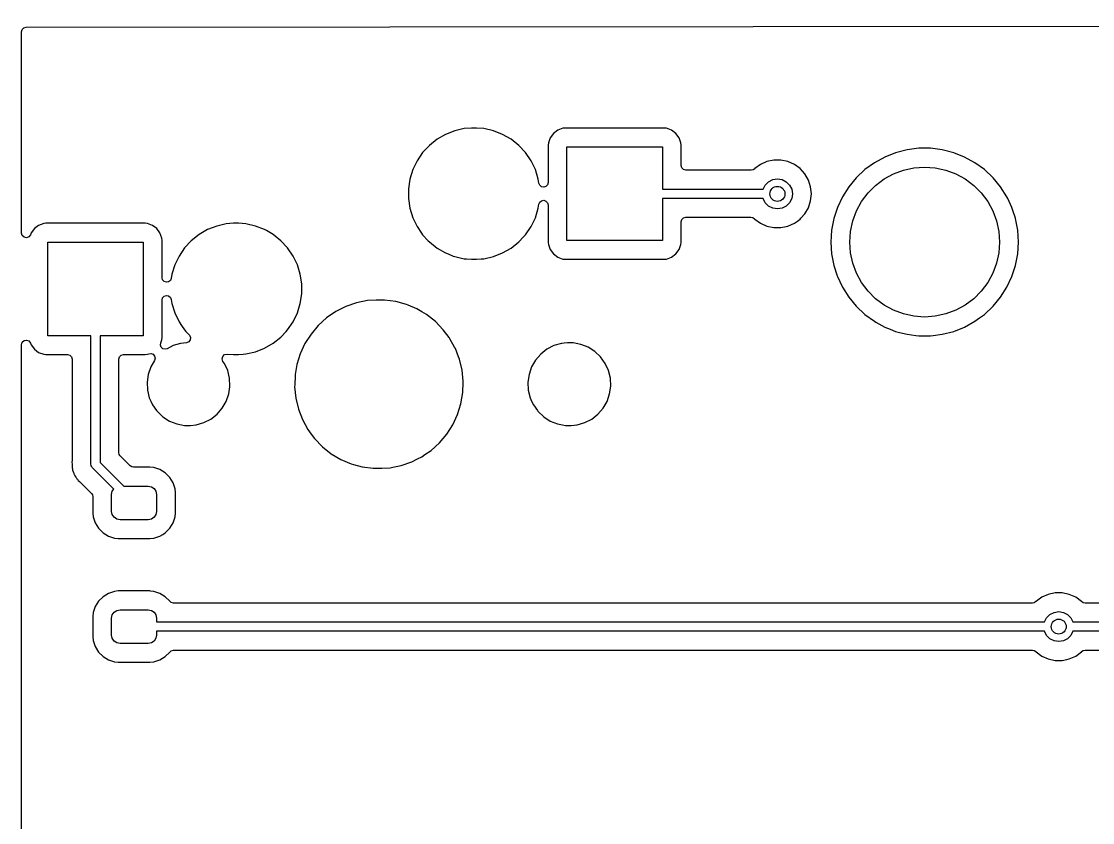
# Model space of a CAD drawing. Extents: x 30 to 259, y -142 to -25.
# Drawn here: x 29.75 to 58.33, y -46.22 to -24.85 of the extents above; entities that cross this region are included whole.
import ezdxf

# ---------------------------------------------------------------- set-up
doc = ezdxf.new("R2010")
doc.units = 0
doc.layers.add('BLACK', color=7, linetype='CONTINUOUS')

msp = doc.modelspace()

# ---------------------------------------------------------------- linework, layer by layer
at = {"layer": 'BLACK', "linetype": 'CONTINUOUS'}
for p, q in [((29.8744, -25.0004), (191.7, -24.8505)), ((29.7505, -25.1244), (29.7671, -25.0624)), ((29.7505, -29.5762), (29.7505, -25.1244)), ((29.7671, -25.0624), (29.8124, -25.017)), ((29.8124, -25.017), (29.8744, -25.0004)), ((41.5659, -27.7092), (41.3101, -27.7676)), ((41.762, -27.6945), (41.5659, -27.7092)), ((41.893, -27.6945), (41.762, -27.6945)), ((41.762, -27.6945), (41.762, -27.6945)), ((42.0891, -27.7092), (41.893, -27.6945)), ((41.893, -27.6945), (41.893, -27.6945)), ((42.3449, -27.7676), (42.0891, -27.7092)), ((44.195, -27.7009), (44.0602, -27.7512)), ((44.2546, -27.6945), (44.195, -27.7009)), ((46.9004, -27.6945), (44.2546, -27.6945)), ((46.96, -27.7009), (46.9004, -27.6945)), ((46.9004, -27.6945), (46.9004, -27.6945)), ((47.0948, -27.7512), (46.96, -27.7009)), ((40.8386, -27.9946), (40.6335, -28.1582)), ((41.0659, -27.8634), (40.8386, -27.9946)), ((41.3101, -27.7676), (41.0659, -27.8634)), ((42.5891, -27.8634), (42.3449, -27.7676)), ((42.8164, -27.9946), (42.5891, -27.8634)), ((43.0215, -28.1582), (42.8164, -27.9946)), ((42.8164, -27.9946), (42.8164, -27.9946)), ((43.8587, -27.9527), (43.8084, -28.0875)), ((43.945, -27.8375), (43.8587, -27.9527)), ((44.0602, -27.7512), (43.945, -27.8375)), ((47.21, -27.8375), (47.0948, -27.7512)), ((47.2963, -27.9527), (47.21, -27.8375)), ((47.3466, -28.0875), (47.2963, -27.9527)), ((40.6335, -28.1582), (40.4551, -28.3505)), ((43.1999, -28.3505), (43.0215, -28.1582)), ((43.0215, -28.1582), (43.0215, -28.1582)), ((43.0215, -28.1582), (43.0215, -28.1582)), ((43.8084, -28.0875), (43.802, -28.1471)), ((43.802, -28.1471), (43.802, -29.1453)), ((44.3025, -30.695), (44.3025, -28.195)), ((44.3025, -28.195), (46.8525, -28.195)), ((46.8525, -28.195), (46.8525, -29.32)), ((47.353, -28.1471), (47.3466, -28.0875)), ((47.353, -28.6955), (47.353, -28.1471)), ((47.353, -28.1471), (47.353, -28.1471)), ((53.3785, -28.2729), (53.0738, -28.3512)), ((53.6907, -28.2335), (53.3785, -28.2729)), ((54.0053, -28.2335), (53.6907, -28.2335)), ((53.6907, -28.2335), (53.6907, -28.2335)), ((54.3175, -28.2729), (54.0053, -28.2335)), ((54.0053, -28.2335), (54.0053, -28.2335)), ((54.6222, -28.3512), (54.3175, -28.2729)), ((40.3073, -28.5673), (40.2631, -28.6591)), ((40.4551, -28.3505), (40.3073, -28.5673)), ((43.3477, -28.5673), (43.1999, -28.3505)), ((43.1999, -28.3505), (43.1999, -28.3505)), ((43.1999, -28.3505), (43.1999, -28.3505)), ((43.4616, -28.8037), (43.3477, -28.5673)), ((49.8254, -28.5495), (49.6402, -28.5889)), ((50.0146, -28.5495), (49.8254, -28.5495)), ((49.8254, -28.5495), (49.8254, -28.5495)), ((50.1998, -28.5889), (50.0146, -28.5495)), ((50.0146, -28.5495), (50.0146, -28.5495)), ((52.7812, -28.467), (52.5055, -28.6186)), ((53.0738, -28.3512), (52.7812, -28.467)), ((54.9148, -28.467), (54.6222, -28.3512)), ((55.1905, -28.6186), (54.9148, -28.467)), ((40.1934, -28.8037), (40.1161, -29.0544)), ((40.2631, -28.6591), (40.1934, -28.8037)), ((43.5389, -29.0544), (43.4616, -28.8037)), ((47.3696, -28.7575), (47.353, -28.6955)), ((47.415, -28.8029), (47.3696, -28.7575)), ((47.477, -28.8195), (47.415, -28.8029)), ((49.2208, -28.8195), (47.477, -28.8195)), ((49.2712, -28.8088), (49.2208, -28.8195)), ((49.3129, -28.7785), (49.2712, -28.8088)), ((49.3133, -28.778), (49.3129, -28.7785)), ((49.3141, -28.7771), (49.3133, -28.778)), ((49.4673, -28.6658), (49.3141, -28.7771)), ((49.6402, -28.5889), (49.4673, -28.6658)), ((50.3727, -28.6658), (50.1998, -28.5889)), ((50.5259, -28.7771), (50.3727, -28.6658)), ((50.6525, -28.9178), (50.5259, -28.7771)), ((52.251, -28.8035), (52.0216, -29.0189)), ((52.5055, -28.6186), (52.251, -28.8035)), ((53.0172, -28.9147), (53.2845, -28.815)), ((53.2845, -28.815), (53.5634, -28.7544)), ((53.5634, -28.7544), (53.848, -28.734)), ((53.848, -28.734), (54.1326, -28.7544)), ((54.1326, -28.7544), (54.4115, -28.815)), ((54.4115, -28.815), (54.6788, -28.9147)), ((55.445, -28.8035), (55.1905, -28.6186)), ((55.6744, -29.0189), (55.445, -28.8035)), ((40.1161, -29.0544), (40.077, -29.3138)), ((43.5551, -29.1617), (43.5389, -29.0544)), ((43.802, -29.1453), (43.7869, -29.2046)), ((49.5964, -29.2149), (49.6849, -29.1264)), ((49.6849, -29.1264), (49.7964, -29.0696)), ((49.7964, -29.0696), (49.92, -29.05)), ((49.92, -29.05), (50.0436, -29.0696)), ((50.0436, -29.0696), (50.1551, -29.1264)), ((50.1551, -29.1264), (50.2436, -29.2149)), ((50.7472, -29.0817), (50.6525, -28.9178)), ((50.8057, -29.2617), (50.7472, -29.0817)), ((50.7472, -29.0817), (50.7472, -29.0817)), ((52.0216, -29.0189), (51.8211, -29.2613)), ((52.5383, -29.2225), (52.7667, -29.0515)), ((52.7667, -29.0515), (53.0172, -28.9147)), ((54.6788, -28.9147), (54.9293, -29.0515)), ((54.9293, -29.0515), (55.1577, -29.2225)), ((55.8749, -29.2613), (55.6744, -29.0189)), ((55.6744, -29.0189), (55.6744, -29.0189)), ((40.077, -29.3138), (40.077, -29.5762)), ((43.5554, -29.1638), (43.5551, -29.1617)), ((43.5792, -29.2202), (43.5554, -29.1638)), ((43.627, -29.2583), (43.5792, -29.2202)), ((43.6873, -29.269), (43.627, -29.2583)), ((43.7453, -29.2495), (43.6873, -29.269)), ((43.7869, -29.2046), (43.7453, -29.2495)), ((46.8525, -29.32), (49.5428, -29.32)), ((49.5428, -29.32), (49.5964, -29.2149)), ((50.2436, -29.2149), (50.3004, -29.3264)), ((50.3004, -29.3264), (50.32, -29.45)), ((50.8255, -29.45), (50.8057, -29.2617)), ((51.8211, -29.2613), (51.6525, -29.527)), ((52.1655, -29.6527), (52.3365, -29.4243)), ((52.3365, -29.4243), (52.5383, -29.2225)), ((55.1577, -29.2225), (55.3595, -29.4243)), ((55.3595, -29.4243), (55.5305, -29.6527)), ((56.0435, -29.527), (55.8749, -29.2613)), ((29.7505, -30.4977), (29.7505, -29.5762)), ((40.077, -29.5762), (40.1161, -29.8356)), ((43.5554, -29.7262), (43.5792, -29.6698)), ((43.5792, -29.6698), (43.627, -29.6317)), ((43.627, -29.6317), (43.6873, -29.621)), ((43.6873, -29.621), (43.7453, -29.6405)), ((43.7453, -29.6405), (43.7869, -29.6854)), ((43.7869, -29.6854), (43.802, -29.7447)), ((49.539, -29.57), (46.8525, -29.57)), ((46.8525, -29.57), (46.8525, -30.695)), ((49.5396, -29.5736), (49.539, -29.57)), ((49.5964, -29.6851), (49.5396, -29.5736)), ((49.6849, -29.7736), (49.5964, -29.6851)), ((50.2436, -29.6851), (50.1551, -29.7736)), ((50.3004, -29.5736), (50.2436, -29.6851)), ((50.32, -29.45), (50.3004, -29.5736)), ((50.7472, -29.8183), (50.8057, -29.6383)), ((50.8057, -29.6383), (50.8255, -29.45)), ((51.6525, -29.527), (51.5185, -29.8117)), ((52.0287, -29.9032), (52.1655, -29.6527)), ((55.5305, -29.6527), (55.6673, -29.9032)), ((56.0667, -29.5762), (56.0435, -29.527)), ((56.1775, -29.8117), (56.0667, -29.5762)), ((40.1161, -29.8356), (40.1934, -30.0863)), ((43.4616, -30.0863), (43.5389, -29.8356)), ((43.5389, -29.8356), (43.5554, -29.7262)), ((43.802, -29.7447), (43.802, -30.7429)), ((49.7964, -29.8304), (49.6849, -29.7736)), ((49.92, -29.85), (49.7964, -29.8304)), ((50.0436, -29.8304), (49.92, -29.85)), ((50.1551, -29.7736), (50.0436, -29.8304)), ((50.5465, -30.1), (50.6525, -29.9822)), ((50.6525, -29.9822), (50.7472, -29.8183)), ((51.5185, -29.8117), (51.4213, -30.1109)), ((51.929, -30.1705), (52.0287, -29.9032)), ((55.6673, -29.9032), (55.767, -30.1705)), ((56.2037, -29.8922), (56.1775, -29.8117)), ((56.2708, -30.0988), (56.2037, -29.8922)), ((30.2102, -30.2912), (30.095, -30.3775)), ((30.345, -30.2409), (30.2102, -30.2912)), ((30.4046, -30.2345), (30.345, -30.2409)), ((33.0504, -30.2345), (30.4046, -30.2345)), ((33.11, -30.2409), (33.0504, -30.2345)), ((33.0504, -30.2345), (33.0504, -30.2345)), ((33.2448, -30.2912), (33.11, -30.2409)), ((33.36, -30.3775), (33.2448, -30.2912)), ((35.2159, -30.2492), (34.9601, -30.3076)), ((35.412, -30.2345), (35.2159, -30.2492)), ((35.543, -30.2345), (35.412, -30.2345)), ((35.412, -30.2345), (35.412, -30.2345)), ((35.7391, -30.2492), (35.543, -30.2345)), ((35.543, -30.2345), (35.543, -30.2345)), ((35.9949, -30.3076), (35.7391, -30.2492)), ((40.1934, -30.0863), (40.3073, -30.3227)), ((43.3477, -30.3227), (43.4616, -30.0863)), ((47.353, -30.1945), (47.3696, -30.1325)), ((47.353, -30.734), (47.353, -30.1945)), ((47.3696, -30.1325), (47.415, -30.0871)), ((47.415, -30.0871), (47.477, -30.0705)), ((47.477, -30.0705), (49.2117, -30.0705)), ((49.2117, -30.0705), (49.2622, -30.0812)), ((49.2622, -30.0812), (49.3039, -30.1115)), ((49.3039, -30.1115), (49.3141, -30.1229)), ((49.3141, -30.1229), (49.4673, -30.2342)), ((49.4673, -30.2342), (49.6402, -30.3111)), ((50.1998, -30.3111), (50.3727, -30.2342)), ((50.3727, -30.2342), (50.4553, -30.1742)), ((50.4553, -30.1742), (50.5259, -30.1229)), ((50.5259, -30.1229), (50.5465, -30.1)), ((51.4213, -30.1109), (51.3623, -30.42)), ((51.8684, -30.4494), (51.929, -30.1705)), ((55.767, -30.1705), (55.8276, -30.4494)), ((56.2747, -30.1109), (56.2708, -30.0988)), ((56.3337, -30.42), (56.2747, -30.1109)), ((29.7692, -30.5632), (29.7505, -30.4977)), ((29.8198, -30.6089), (29.7692, -30.5632)), ((29.9907, -30.541), (29.9502, -30.5959)), ((30.0087, -30.4927), (29.9907, -30.541)), ((30.095, -30.3775), (30.0087, -30.4927)), ((33.4463, -30.4927), (33.36, -30.3775)), ((33.4966, -30.6275), (33.4463, -30.4927)), ((34.4886, -30.5346), (34.2835, -30.6982)), ((34.7159, -30.4034), (34.4886, -30.5346)), ((34.9601, -30.3076), (34.7159, -30.4034)), ((36.2391, -30.4034), (35.9949, -30.3076)), ((36.286, -30.4305), (36.2391, -30.4034)), ((36.2391, -30.4034), (36.2391, -30.4034)), ((36.2391, -30.4034), (36.2391, -30.4034)), ((36.4664, -30.5346), (36.286, -30.4305)), ((36.5176, -30.5755), (36.4664, -30.5346)), ((36.6715, -30.6982), (36.5176, -30.5755)), ((40.3073, -30.3227), (40.4266, -30.4977)), ((40.4266, -30.4977), (40.4551, -30.5395)), ((40.4551, -30.5395), (40.6023, -30.6982)), ((43.1476, -30.5959), (43.1999, -30.5395)), ((43.1999, -30.5395), (43.3477, -30.3227)), ((43.1999, -30.5395), (43.1999, -30.5395)), ((43.1999, -30.5395), (43.1999, -30.5395)), ((49.6402, -30.3111), (49.8254, -30.3505)), ((49.8254, -30.3505), (49.8254, -30.3505)), ((49.8254, -30.3505), (50.0146, -30.3505)), ((50.0146, -30.3505), (50.1522, -30.3213)), ((50.0146, -30.3505), (50.0146, -30.3505)), ((50.1522, -30.3213), (50.1998, -30.3111)), ((51.3623, -30.42), (51.3426, -30.734)), ((51.848, -30.734), (51.8684, -30.4494)), ((55.8276, -30.4494), (55.848, -30.734)), ((56.3534, -30.734), (56.3337, -30.42)), ((29.8869, -30.621), (29.8198, -30.6089)), ((29.9502, -30.5959), (29.8869, -30.621)), ((30.4525, -33.235), (30.4525, -30.735)), ((30.4525, -30.735), (33.0025, -30.735)), ((33.0025, -30.735), (33.0025, -33.235)), ((33.503, -30.6871), (33.4966, -30.6275)), ((33.503, -31.6853), (33.503, -30.6871)), ((33.503, -30.6871), (33.503, -30.6871)), ((34.2835, -30.6982), (34.1051, -30.8905)), ((36.8499, -30.8905), (36.6715, -30.6982)), ((36.6715, -30.6982), (36.6715, -30.6982)), ((36.6715, -30.6982), (36.6715, -30.6982)), ((40.6023, -30.6982), (40.6335, -30.7318)), ((40.6335, -30.7318), (40.8386, -30.8954)), ((42.8164, -30.8954), (43.0215, -30.7318)), ((43.0215, -30.7318), (43.1476, -30.5959)), ((43.802, -30.7429), (43.8084, -30.8025)), ((43.8084, -30.8025), (43.8587, -30.9373)), ((46.8525, -30.695), (44.3025, -30.695)), ((47.2963, -30.9373), (47.3466, -30.8025)), ((47.3466, -30.8025), (47.353, -30.7429)), ((47.353, -30.7429), (47.353, -30.734)), ((51.3426, -30.734), (51.3623, -31.048)), ((51.8684, -31.0186), (51.848, -30.734)), ((55.848, -30.734), (55.8276, -31.0186)), ((56.3337, -31.048), (56.3534, -30.734)), ((33.9573, -31.1073), (33.8434, -31.3437)), ((34.1051, -30.8905), (33.9573, -31.1073)), ((36.9977, -31.1073), (36.8499, -30.8905)), ((36.8499, -30.8905), (36.8499, -30.8905)), ((36.8499, -30.8905), (36.8499, -30.8905)), ((37.1116, -31.3437), (36.9977, -31.1073)), ((40.8386, -30.8954), (41.0659, -31.0266)), ((41.0659, -31.0266), (41.132, -31.0525)), ((41.132, -31.0525), (41.2715, -31.1073)), ((41.2715, -31.1073), (41.3101, -31.1224)), ((41.3101, -31.1224), (41.5659, -31.1808)), ((42.0891, -31.1808), (42.3449, -31.1224)), ((42.3449, -31.1224), (42.5891, -31.0266)), ((42.5891, -31.0266), (42.8164, -30.8954)), ((43.8587, -30.9373), (43.945, -31.0525)), ((43.945, -31.0525), (44.0602, -31.1388)), ((44.0602, -31.1388), (44.195, -31.1891)), ((46.96, -31.1891), (47.0948, -31.1388)), ((47.0948, -31.1388), (47.21, -31.0525)), ((47.21, -31.0525), (47.2963, -30.9373)), ((51.3623, -31.048), (51.4213, -31.3571)), ((51.929, -31.2975), (51.8684, -31.0186)), ((55.8276, -31.0186), (55.767, -31.2975)), ((56.2747, -31.3571), (56.3337, -31.048)), ((33.8434, -31.3437), (33.7661, -31.5944)), ((37.1889, -31.5944), (37.1116, -31.3437)), ((41.5659, -31.1808), (41.6219, -31.185)), ((41.6219, -31.185), (41.762, -31.1955)), ((41.762, -31.1955), (41.762, -31.1955)), ((41.762, -31.1955), (41.893, -31.1955)), ((41.893, -31.1955), (42.0156, -31.1863)), ((41.893, -31.1955), (41.893, -31.1955)), ((42.0156, -31.1863), (42.0891, -31.1808)), ((44.195, -31.1891), (44.2546, -31.1955)), ((44.2546, -31.1955), (46.9004, -31.1955)), ((46.9004, -31.1955), (46.96, -31.1891)), ((51.4213, -31.3571), (51.5111, -31.6337)), ((52.0287, -31.5648), (51.929, -31.2975)), ((55.767, -31.2975), (55.6673, -31.5648)), ((56.1775, -31.6563), (56.2747, -31.3571)), ((33.5181, -31.7446), (33.503, -31.6853)), ((33.7496, -31.7038), (33.7258, -31.7602)), ((33.7661, -31.5944), (33.7496, -31.7038)), ((37.228, -31.8538), (37.1889, -31.5944)), ((51.5111, -31.6337), (51.5185, -31.6563)), ((51.5185, -31.6563), (51.5812, -31.7895)), ((52.1655, -31.8153), (52.0287, -31.5648)), ((55.6673, -31.5648), (55.5305, -31.8153)), ((56.0435, -31.941), (56.1775, -31.6563)), ((33.5597, -31.7895), (33.5181, -31.7446)), ((33.6177, -31.809), (33.5597, -31.7895)), ((33.678, -31.7983), (33.6177, -31.809)), ((33.7258, -31.7602), (33.678, -31.7983)), ((37.228, -32.1162), (37.228, -31.8538)), ((51.5812, -31.7895), (51.6525, -31.941)), ((51.6525, -31.941), (51.8211, -32.2067)), ((52.3365, -32.0437), (52.1655, -31.8153)), ((55.5305, -31.8153), (55.3595, -32.0437)), ((55.8749, -32.2067), (56.0435, -31.941)), ((33.503, -32.2847), (33.5181, -32.2254)), ((33.503, -33.2829), (33.503, -32.2847)), ((33.5181, -32.2254), (33.5597, -32.1805)), ((33.5597, -32.1805), (33.6177, -32.161)), ((33.6177, -32.161), (33.678, -32.1717)), ((33.678, -32.1717), (33.7258, -32.2098)), ((33.7258, -32.2098), (33.7496, -32.2662)), ((33.7496, -32.2662), (33.7578, -32.3207)), ((37.1889, -32.3756), (37.228, -32.1162)), ((39.2125, -32.2806), (38.9877, -32.2956)), ((39.4377, -32.2806), (39.2125, -32.2806)), ((39.2125, -32.2806), (39.2125, -32.2806)), ((39.7356, -32.3207), (39.4377, -32.2806)), ((51.8211, -32.2067), (52.0216, -32.4491)), ((52.5383, -32.2455), (52.3365, -32.0437)), ((52.7667, -32.4165), (52.5383, -32.2455)), ((55.1577, -32.2455), (54.9293, -32.4165)), ((55.3595, -32.0437), (55.1577, -32.2455)), ((55.6744, -32.4491), (55.8749, -32.2067)), ((33.7578, -32.3207), (33.7661, -32.3756)), ((33.7661, -32.3756), (33.8434, -32.6263)), ((37.1116, -32.6263), (37.1889, -32.3756)), ((38.4093, -32.4541), (38.1412, -32.5896)), ((38.6932, -32.3555), (38.4093, -32.4541)), ((38.9877, -32.2956), (38.6932, -32.3555)), ((40.0254, -32.4), (39.7356, -32.3207)), ((39.7356, -32.3207), (39.7356, -32.3207)), ((39.7356, -32.3207), (39.7356, -32.3207)), ((40.0695, -32.4187), (40.0254, -32.4)), ((40.302, -32.5173), (40.0695, -32.4187)), ((40.4313, -32.5939), (40.302, -32.5173)), ((52.0216, -32.4491), (52.251, -32.6645)), ((53.0172, -32.5533), (52.7667, -32.4165)), ((53.2845, -32.653), (53.0172, -32.5533)), ((54.6788, -32.5533), (54.4115, -32.653)), ((54.9293, -32.4165), (54.6788, -32.5533)), ((55.445, -32.6645), (55.6744, -32.4491)), ((55.6744, -32.4491), (55.6744, -32.4491)), ((55.6744, -32.4491), (55.6744, -32.4491)), ((33.8434, -32.6263), (33.9573, -32.8627)), ((33.9573, -32.8627), (34.0244, -32.9612)), ((36.8499, -33.0795), (36.9977, -32.8627)), ((36.9977, -32.8627), (37.1116, -32.6263)), ((37.8934, -32.7597), (37.6706, -32.9612)), ((38.1412, -32.5896), (37.8934, -32.7597)), ((40.5606, -32.6705), (40.4313, -32.5939)), ((40.7964, -32.8567), (40.5606, -32.6705)), ((40.5606, -32.6705), (40.5606, -32.6705)), ((40.5606, -32.6705), (40.5606, -32.6705)), ((41.0053, -33.0727), (40.7964, -32.8567)), ((52.251, -32.6645), (52.5055, -32.8494)), ((52.5055, -32.8494), (52.543, -32.87)), ((53.5634, -32.7136), (53.2845, -32.653)), ((53.848, -32.734), (53.5634, -32.7136)), ((54.1326, -32.7136), (53.848, -32.734)), ((54.4115, -32.653), (54.1326, -32.7136)), ((54.9148, -33.001), (55.1905, -32.8494)), ((55.1905, -32.8494), (55.314, -32.7597)), ((55.314, -32.7597), (55.445, -32.6645)), ((34.0244, -32.9612), (34.1051, -33.0795)), ((34.1051, -33.0795), (34.1397, -33.1168)), ((34.1397, -33.1168), (34.2318, -33.216)), ((36.6715, -33.2718), (36.8153, -33.1168)), ((36.8153, -33.1168), (36.8499, -33.0795)), ((36.8499, -33.0795), (36.8499, -33.0795)), ((36.8499, -33.0795), (36.8499, -33.0795)), ((37.6706, -32.9612), (37.4766, -33.1907)), ((41.1601, -33.2829), (41.0053, -33.0727)), ((52.543, -32.87), (52.7812, -33.001)), ((52.7812, -33.001), (52.9275, -33.0589)), ((52.9275, -33.0589), (53.0738, -33.1168)), ((53.0738, -33.1168), (53.1791, -33.1438)), ((53.1791, -33.1438), (53.3785, -33.1951)), ((54.3175, -33.1951), (54.6222, -33.1168)), ((54.6222, -33.1168), (54.9148, -33.001)), ((29.7505, -33.4723), (29.7692, -33.4068)), ((29.7692, -33.4068), (29.8198, -33.3611)), ((29.8198, -33.3611), (29.8869, -33.349)), ((29.8869, -33.349), (29.9502, -33.3741)), ((29.9502, -33.3741), (29.9907, -33.429)), ((29.9907, -33.429), (30.0087, -33.4773)), ((31.6025, -33.235), (30.4525, -33.235)), ((31.6025, -36.6625), (31.6025, -33.235)), ((33.0025, -33.235), (31.8525, -33.235)), ((31.8525, -33.235), (31.8525, -36.6107)), ((33.4587, -33.4842), (33.4656, -33.4256)), ((33.4656, -33.4256), (33.4966, -33.3425)), ((33.4966, -33.3425), (33.503, -33.2829)), ((34.1527, -33.4238), (33.9981, -33.4386)), ((34.216, -33.399), (34.1527, -33.4238)), ((34.2568, -33.3445), (34.216, -33.399)), ((34.2318, -33.216), (34.2626, -33.2767)), ((34.2626, -33.2767), (34.2568, -33.3445)), ((36.2391, -33.5666), (36.4664, -33.4354)), ((36.4664, -33.4354), (36.6715, -33.2718)), ((37.4766, -33.1907), (37.3149, -33.444)), ((41.1835, -33.3146), (41.1601, -33.2829)), ((41.3067, -33.5394), (41.1835, -33.3146)), ((44.2279, -33.4319), (44.1581, -33.4386)), ((44.315, -33.4236), (44.2279, -33.4319)), ((44.4727, -33.4236), (44.315, -33.4236)), ((44.6792, -33.4634), (44.4727, -33.4236)), ((44.4727, -33.4236), (44.4727, -33.4236)), ((53.3785, -33.1951), (53.6118, -33.2245)), ((53.6118, -33.2245), (53.6907, -33.2345)), ((53.6907, -33.2345), (53.6907, -33.2345)), ((53.6907, -33.2345), (54.0053, -33.2345)), ((54.0053, -33.2345), (54.0753, -33.2257)), ((54.0053, -33.2345), (54.0053, -33.2345)), ((54.0753, -33.2257), (54.3175, -33.1951)), ((29.7505, -41.2658), (29.7505, -33.4723)), ((30.0087, -33.4773), (30.095, -33.5925)), ((30.095, -33.5925), (30.2102, -33.6788)), ((30.2102, -33.6788), (30.345, -33.7291)), ((33.11, -33.7291), (33.1503, -33.714)), ((33.1503, -33.714), (33.2101, -33.7073)), ((33.2101, -33.7073), (33.2661, -33.7296)), ((33.4797, -33.5394), (33.4587, -33.4842)), ((33.5239, -33.5786), (33.4797, -33.5394)), ((33.5812, -33.5929), (33.5239, -33.5786)), ((33.6386, -33.5791), (33.5812, -33.5929)), ((33.7963, -33.4978), (33.6386, -33.5791)), ((33.9981, -33.4386), (33.7963, -33.4978)), ((35.6656, -33.7263), (35.7391, -33.7208)), ((35.7391, -33.7208), (35.9949, -33.6624)), ((35.9949, -33.6624), (36.2391, -33.5666)), ((37.188, -33.7179), (37.0994, -34.0035)), ((37.1884, -33.7165), (37.188, -33.7179)), ((37.3149, -33.444), (37.1884, -33.7165)), ((37.1884, -33.7165), (37.1884, -33.7165)), ((41.3279, -33.5781), (41.3067, -33.5394)), ((41.4127, -33.7982), (41.3279, -33.5781)), ((43.7693, -33.5942), (43.604, -33.7243)), ((43.9563, -33.4978), (43.7693, -33.5942)), ((44.1581, -33.4386), (43.9563, -33.4978)), ((44.7015, -33.4723), (44.6792, -33.4634)), ((44.6792, -33.4634), (44.6792, -33.4634)), ((44.6792, -33.4634), (44.6792, -33.4634)), ((44.8745, -33.5416), (44.7015, -33.4723)), ((45.0514, -33.6553), (44.8745, -33.5416)), ((45.2037, -33.8005), (45.0514, -33.6553)), ((45.0514, -33.6553), (45.0514, -33.6553)), ((45.0514, -33.6553), (45.0514, -33.6553)), ((30.345, -33.7291), (30.4046, -33.7355)), ((30.4046, -33.7355), (30.978, -33.7355)), ((30.978, -33.7355), (31.04, -33.7521)), ((31.04, -33.7521), (31.0854, -33.7975)), ((31.0854, -33.7975), (31.102, -33.8595)), ((31.102, -33.8595), (31.102, -36.5798)), ((32.353, -33.8595), (32.3696, -33.7975)), ((32.353, -36.352), (32.353, -33.8595)), ((32.3696, -33.7975), (32.415, -33.7521)), ((32.415, -33.7521), (32.477, -33.7355)), ((32.477, -33.7355), (33.0504, -33.7355)), ((33.0504, -33.7355), (33.11, -33.7291)), ((33.0504, -33.7355), (33.0504, -33.7355)), ((33.301, -33.8922), (33.2011, -34.0654)), ((33.2661, -33.7296), (33.3049, -33.7755)), ((33.3176, -33.8344), (33.301, -33.8922)), ((33.3049, -33.7755), (33.3176, -33.8344)), ((35.1046, -33.8526), (35.1204, -33.7852)), ((35.1274, -33.918), (35.1046, -33.8526)), ((35.1204, -33.7852), (35.1699, -33.7368)), ((35.1657, -33.9718), (35.1274, -33.918)), ((35.2531, -34.1631), (35.1657, -33.9718)), ((35.1657, -33.9718), (35.1657, -33.9718)), ((35.1657, -33.9718), (35.1657, -33.9718)), ((35.1699, -33.7368), (35.2377, -33.7224)), ((35.2377, -33.7224), (35.412, -33.7355)), ((35.412, -33.7355), (35.412, -33.7355)), ((35.412, -33.7355), (35.543, -33.7355)), ((35.543, -33.7355), (35.6656, -33.7263)), ((35.543, -33.7355), (35.543, -33.7355)), ((37.0994, -34.0035), (37.0542, -34.2711)), ((41.4359, -33.8586), (41.4127, -33.7982)), ((41.5056, -34.1509), (41.4359, -33.8586)), ((43.4662, -33.8832), (43.3611, -34.0654)), ((43.604, -33.7243), (43.4662, -33.8832)), ((45.3257, -33.9718), (45.2037, -33.8005)), ((45.2037, -33.8005), (45.2037, -33.8005)), ((45.4131, -34.1631), (45.3257, -33.9718)), ((45.3257, -33.9718), (45.3257, -33.9718)), ((45.3257, -33.9718), (45.3257, -33.9718)), ((33.1323, -34.2642), (33.1023, -34.4724)), ((33.2011, -34.0654), (33.1323, -34.2642)), ((35.3026, -34.3675), (35.2531, -34.1631)), ((37.0542, -34.2711), (37.0494, -34.2998)), ((41.5357, -34.4498), (41.5056, -34.1509)), ((43.2923, -34.2642), (43.2623, -34.4724)), ((43.3611, -34.0654), (43.2923, -34.2642)), ((45.4626, -34.3675), (45.4131, -34.1631)), ((33.1023, -34.4724), (33.1023, -34.4724)), ((33.1023, -34.4724), (33.1124, -34.6825)), ((35.3127, -34.5776), (35.3026, -34.3675)), ((35.3094, -34.6002), (35.3127, -34.5776)), ((37.0411, -34.5461), (37.0393, -34.6002)), ((37.0494, -34.2998), (37.0411, -34.5461)), ((41.5256, -34.7502), (41.5349, -34.4724)), ((41.5349, -34.4724), (41.5357, -34.4498)), ((43.2623, -34.4724), (43.2724, -34.6825)), ((43.2623, -34.4724), (43.2623, -34.4724)), ((45.4427, -34.7858), (45.4727, -34.5776)), ((45.4727, -34.5776), (45.4626, -34.3675)), ((33.1124, -34.6825), (33.1619, -34.8869)), ((35.2139, -34.9846), (35.2827, -34.7858)), ((35.2827, -34.7858), (35.3094, -34.6002)), ((37.0393, -34.6002), (37.0694, -34.8991)), ((41.4756, -35.0465), (41.5256, -34.7502)), ((43.2724, -34.6825), (43.3219, -34.8869)), ((45.3739, -34.9846), (45.4427, -34.7858)), ((33.1619, -34.8869), (33.2033, -34.9774)), ((33.2033, -34.9774), (33.2493, -35.0782)), ((33.2493, -35.0782), (33.3583, -35.2312)), ((35.1088, -35.1668), (35.2139, -34.9846)), ((37.0694, -34.8991), (37.1391, -35.1914)), ((41.3866, -35.3335), (41.4756, -35.0465)), ((43.3219, -34.8869), (43.3633, -34.9774)), ((43.3633, -34.9774), (43.4093, -35.0782)), ((43.4093, -35.0782), (43.5183, -35.2312)), ((45.2688, -35.1668), (45.3739, -34.9846)), ((33.3583, -35.2312), (33.3713, -35.2495)), ((33.3713, -35.2495), (33.5236, -35.3947)), ((33.5236, -35.3947), (33.5236, -35.3947)), ((33.5236, -35.3947), (33.5236, -35.3947)), ((33.5236, -35.3947), (33.7005, -35.5084)), ((34.8057, -35.4558), (34.971, -35.3257)), ((34.971, -35.3257), (35.1088, -35.1668)), ((37.1391, -35.1914), (37.2471, -35.4719)), ((41.2601, -35.606), (41.3866, -35.3335)), ((43.5183, -35.2312), (43.5313, -35.2495)), ((43.5313, -35.2495), (43.6836, -35.3947)), ((43.6836, -35.3947), (43.6836, -35.3947)), ((43.6836, -35.3947), (43.6836, -35.3947)), ((43.6836, -35.3947), (43.8605, -35.5084)), ((44.9657, -35.4558), (45.131, -35.3257)), ((45.131, -35.3257), (45.2688, -35.1668)), ((33.7005, -35.5084), (33.7005, -35.5084)), ((33.7005, -35.5084), (33.8958, -35.5866)), ((33.8958, -35.5866), (34.0246, -35.6114)), ((34.0246, -35.6114), (34.1023, -35.6264)), ((34.1023, -35.6264), (34.1023, -35.6264)), ((34.1023, -35.6264), (34.26, -35.6264)), ((34.26, -35.6264), (34.4169, -35.6114)), ((34.26, -35.6264), (34.26, -35.6264)), ((34.4169, -35.6114), (34.6187, -35.5522)), ((34.6187, -35.5522), (34.8057, -35.4558)), ((37.2471, -35.4719), (37.3915, -35.7354)), ((41.0984, -35.8593), (41.2601, -35.606)), ((43.8605, -35.5084), (43.8605, -35.5084)), ((43.8605, -35.5084), (44.0558, -35.5866)), ((44.0558, -35.5866), (44.1846, -35.6114)), ((44.1846, -35.6114), (44.2623, -35.6264)), ((44.2623, -35.6264), (44.2623, -35.6264)), ((44.2623, -35.6264), (44.42, -35.6264)), ((44.42, -35.6264), (44.5769, -35.6114)), ((44.42, -35.6264), (44.42, -35.6264)), ((44.5769, -35.6114), (44.7787, -35.5522)), ((44.7787, -35.5522), (44.9657, -35.4558)), ((37.3915, -35.7354), (37.4828, -35.8593)), ((37.4828, -35.8593), (37.5697, -35.9773)), ((37.5697, -35.9773), (37.7786, -36.1933)), ((40.9044, -36.0888), (41.0984, -35.8593)), ((37.7786, -36.1933), (38.0144, -36.3795)), ((40.5169, -36.4034), (40.6816, -36.2903)), ((40.6816, -36.2903), (40.9044, -36.0888)), ((32.3624, -36.3995), (32.353, -36.352)), ((32.3893, -36.4397), (32.3624, -36.3995)), ((32.6553, -36.7057), (32.3893, -36.4397)), ((38.0144, -36.3795), (38.273, -36.5327)), ((38.273, -36.5327), (38.5496, -36.65)), ((40.1657, -36.5959), (40.3139, -36.521)), ((40.3139, -36.521), (40.4338, -36.4604)), ((40.4338, -36.4604), (40.5169, -36.4034)), ((31.102, -36.5798), (31.0997, -36.6003)), ((31.0997, -36.6003), (31.1019, -36.6704)), ((31.1019, -36.6704), (31.102, -36.6743)), ((31.102, -36.6743), (31.102, -36.7018)), ((31.102, -36.7018), (31.1025, -36.7058)), ((31.1025, -36.7058), (31.1034, -36.7175)), ((31.1034, -36.7175), (31.1048, -36.7611)), ((31.1048, -36.7611), (31.1104, -36.7804)), ((31.1104, -36.7804), (31.1143, -36.7994)), ((31.1143, -36.7994), (31.1168, -36.8193)), ((31.1168, -36.8193), (31.1329, -36.8599)), ((31.1329, -36.8599), (31.1367, -36.871)), ((31.6112, -36.6922), (31.6025, -36.6625)), ((31.6178, -36.7224), (31.6112, -36.6922)), ((31.6216, -36.7275), (31.6178, -36.7224)), ((31.6223, -36.7301), (31.6216, -36.7275)), ((31.6257, -36.733), (31.6223, -36.7301)), ((31.6391, -36.7509), (31.6257, -36.733)), ((32.2127, -37.3245), (31.6391, -36.7509)), ((31.8525, -36.6107), (32.4843, -37.2425)), ((32.6955, -36.7326), (32.6553, -36.7057)), ((32.743, -36.742), (32.6955, -36.7326)), ((33.1808, -36.742), (32.743, -36.742)), ((33.2802, -36.7522), (33.1808, -36.742)), ((33.4412, -36.8055), (33.2802, -36.7522)), ((33.5855, -36.8945), (33.4412, -36.8055)), ((38.5496, -36.65), (38.5496, -36.65)), ((38.5496, -36.65), (38.5496, -36.65)), ((38.5496, -36.65), (38.6135, -36.6675)), ((38.6135, -36.6675), (38.8394, -36.7293)), ((38.8394, -36.7293), (39.1373, -36.7694)), ((39.1373, -36.7694), (39.3625, -36.7694)), ((39.3625, -36.7694), (39.5873, -36.7544)), ((39.3625, -36.7694), (39.3625, -36.7694)), ((39.5873, -36.7544), (39.6609, -36.7394)), ((39.6609, -36.7394), (39.8818, -36.6945)), ((39.8818, -36.6945), (40.1657, -36.5959)), ((31.1367, -36.871), (31.1489, -36.9129)), ((31.1489, -36.9129), (31.1591, -36.9301)), ((31.1591, -36.9301), (31.1676, -36.9476)), ((31.1676, -36.9476), (31.175, -36.9662)), ((31.175, -36.9662), (31.175, -36.9662)), ((31.175, -36.9662), (31.2007, -37.0016)), ((31.2007, -37.0016), (31.2071, -37.0113)), ((31.2071, -37.0113), (31.2293, -37.0489)), ((31.2293, -37.0489), (31.2293, -37.0489)), ((31.2293, -37.0489), (31.2293, -37.0489)), ((31.2293, -37.0489), (31.2435, -37.0631)), ((31.2435, -37.0631), (31.2561, -37.0779)), ((31.2561, -37.0779), (31.2679, -37.0941)), ((31.2679, -37.0941), (31.3016, -37.1219)), ((31.3016, -37.1219), (31.3102, -37.1298)), ((31.3102, -37.1298), (31.6207, -37.4403)), ((33.7055, -37.0145), (33.5855, -36.8945)), ((33.7945, -37.1588), (33.7055, -37.0145)), ((32.1575, -37.4675), (32.1746, -37.3814)), ((32.1746, -37.3814), (32.2127, -37.3245)), ((32.4843, -37.2425), (33.1325, -37.2425)), ((33.1325, -37.2425), (33.2186, -37.2596)), ((33.2186, -37.2596), (33.2916, -37.3084)), ((33.2916, -37.3084), (33.3404, -37.3814)), ((33.3404, -37.3814), (33.3575, -37.4675)), ((33.8478, -37.3198), (33.7945, -37.1588)), ((33.7945, -37.1588), (33.7945, -37.1588)), ((33.7945, -37.1588), (33.7945, -37.1588)), ((33.858, -37.4192), (33.8478, -37.3198)), ((33.858, -37.9658), (33.858, -37.4192)), ((31.6207, -37.4403), (31.6476, -37.4805)), ((31.6476, -37.4805), (31.657, -37.528)), ((31.657, -37.528), (31.657, -37.9658)), ((32.1575, -37.9175), (32.1575, -37.4675)), ((33.3575, -37.4675), (33.3575, -37.9175)), ((31.657, -37.9658), (31.6671, -38.0652)), ((32.1746, -38.0036), (32.1575, -37.9175)), ((32.2234, -38.0766), (32.1746, -38.0036)), ((33.3404, -38.0036), (33.2916, -38.0766)), ((33.3575, -37.9175), (33.3404, -38.0036)), ((33.8478, -38.0652), (33.858, -37.9658)), ((31.6671, -38.0652), (31.7205, -38.2262)), ((31.7205, -38.2262), (31.8095, -38.3705)), ((32.2964, -38.1254), (32.2234, -38.0766)), ((32.3825, -38.1425), (32.2964, -38.1254)), ((33.1325, -38.1425), (32.3825, -38.1425)), ((33.2186, -38.1254), (33.1325, -38.1425)), ((33.2916, -38.0766), (33.2186, -38.1254)), ((33.7055, -38.3705), (33.7945, -38.2262)), ((33.7945, -38.2262), (33.8478, -38.0652)), ((31.8095, -38.3705), (31.9295, -38.4905)), ((31.9295, -38.4905), (32.0738, -38.5795)), ((33.4412, -38.5795), (33.5195, -38.5312)), ((33.5195, -38.5312), (33.5855, -38.4905)), ((33.5855, -38.4905), (33.7055, -38.3705)), ((32.0738, -38.5795), (32.0738, -38.5795)), ((32.0738, -38.5795), (32.0738, -38.5795)), ((32.0738, -38.5795), (32.2348, -38.6328)), ((32.2348, -38.6328), (32.3342, -38.643)), ((32.3342, -38.643), (33.1808, -38.643)), ((33.1808, -38.643), (33.2802, -38.6328)), ((33.2802, -38.6328), (33.4412, -38.5795)), ((31.9295, -40.1945), (31.8095, -40.3145)), ((32.0738, -40.1055), (31.9295, -40.1945)), ((32.2348, -40.0521), (32.0738, -40.1055)), ((32.3342, -40.042), (32.2348, -40.0521)), ((33.1808, -40.042), (32.3342, -40.042)), ((33.191, -40.043), (33.1808, -40.042)), ((33.2802, -40.0521), (33.191, -40.043)), ((33.4412, -40.1055), (33.2802, -40.0521)), ((33.5855, -40.1945), (33.4412, -40.1055)), ((33.7055, -40.3145), (33.5855, -40.1945)), ((33.5855, -40.1945), (33.5855, -40.1945)), ((33.5855, -40.1945), (33.5855, -40.1945)), ((56.8702, -40.2825), (56.8191, -40.3196)), ((56.9723, -40.2083), (56.8702, -40.2825)), ((57.1452, -40.1314), (56.9723, -40.2083)), ((57.3304, -40.092), (57.1452, -40.1314)), ((57.5196, -40.092), (57.3304, -40.092)), ((57.3304, -40.092), (57.3304, -40.092)), ((57.7048, -40.1314), (57.5196, -40.092)), ((57.5196, -40.092), (57.5196, -40.092)), ((57.8777, -40.2083), (57.7048, -40.1314)), ((58.0309, -40.3196), (57.8777, -40.2083)), ((57.8777, -40.2083), (57.8777, -40.2083)), ((57.8777, -40.2083), (57.8777, -40.2083)), ((31.7205, -40.4588), (31.6671, -40.6198)), ((31.8095, -40.3145), (31.7205, -40.4588)), ((32.2234, -40.6084), (32.2964, -40.5596)), ((32.2964, -40.5596), (32.3825, -40.5425)), ((32.3825, -40.5425), (33.1325, -40.5425)), ((33.1325, -40.5425), (33.2186, -40.5596)), ((33.2186, -40.5596), (33.2916, -40.6084)), ((33.7157, -40.3247), (33.7055, -40.3145)), ((33.7055, -40.3145), (33.7055, -40.3145)), ((33.7173, -40.3231), (33.7157, -40.3247)), ((33.7467, -40.3513), (33.7173, -40.3231)), ((33.8071, -40.367), (33.7467, -40.3513)), ((56.7213, -40.367), (33.8071, -40.367)), ((56.7717, -40.3563), (56.7213, -40.367)), ((56.8134, -40.326), (56.7717, -40.3563)), ((56.8191, -40.3196), (56.8134, -40.326)), ((58.0366, -40.326), (58.0309, -40.3196)), ((58.0783, -40.3563), (58.0366, -40.326)), ((58.1287, -40.367), (58.0783, -40.3563)), ((60.2829, -40.367), (58.1287, -40.367)), ((31.6671, -40.6198), (31.657, -40.7192)), ((31.657, -40.7192), (31.657, -41.2658)), ((32.1575, -40.7675), (32.1746, -40.6814)), ((32.1575, -41.2175), (32.1575, -40.7675)), ((32.1746, -40.6814), (32.2234, -40.6084)), ((33.2916, -40.6084), (33.3404, -40.6814)), ((33.3404, -40.6814), (33.3575, -40.7675)), ((33.3575, -40.7675), (33.3575, -40.8675)), ((57.0453, -40.8675), (57.1014, -40.7574)), ((57.1014, -40.7574), (57.1899, -40.6689)), ((57.1899, -40.6689), (57.3014, -40.6121)), ((57.3014, -40.6121), (57.425, -40.5925)), ((57.425, -40.5925), (57.5486, -40.6121)), ((57.5486, -40.6121), (57.6601, -40.6689)), ((57.6601, -40.6689), (57.7486, -40.7574)), ((57.7486, -40.7574), (57.8047, -40.8675)), ((33.3575, -40.8675), (57.0453, -40.8675)), ((57.0453, -41.1175), (33.3575, -41.1175)), ((33.3575, -41.1175), (33.3575, -41.2175)), ((57.1014, -41.2276), (57.0453, -41.1175)), ((57.8047, -41.1175), (57.7486, -41.2276)), ((57.8047, -40.8675), (60.7325, -40.8675)), ((60.7325, -41.1175), (57.8047, -41.1175)), ((29.7505, -48.6262), (29.7505, -41.2658)), ((31.657, -41.2658), (31.6671, -41.3652)), ((31.6671, -41.3652), (31.7205, -41.5262)), ((32.1746, -41.3036), (32.1575, -41.2175)), ((32.2234, -41.3766), (32.1746, -41.3036)), ((32.2964, -41.4254), (32.2234, -41.3766)), ((32.3825, -41.4425), (32.2964, -41.4254)), ((33.2186, -41.4254), (33.1325, -41.4425)), ((33.2916, -41.3766), (33.2186, -41.4254)), ((33.3404, -41.3036), (33.2916, -41.3766)), ((33.3575, -41.2175), (33.3404, -41.3036)), ((57.1899, -41.3161), (57.1014, -41.2276)), ((57.3014, -41.3729), (57.1899, -41.3161)), ((57.425, -41.3925), (57.3014, -41.3729)), ((57.5486, -41.3729), (57.425, -41.3925)), ((57.6601, -41.3161), (57.5486, -41.3729)), ((57.7486, -41.2276), (57.6601, -41.3161)), ((31.7205, -41.5262), (31.8095, -41.6705)), ((31.8095, -41.6705), (31.9295, -41.7905)), ((33.1325, -41.4425), (32.3825, -41.4425)), ((33.5855, -41.7905), (33.7055, -41.6705)), ((33.7055, -41.6705), (33.7157, -41.6603)), ((33.7055, -41.6705), (33.7055, -41.6705)), ((33.7157, -41.6603), (33.7173, -41.6619)), ((33.7173, -41.6619), (33.7467, -41.6337)), ((33.7467, -41.6337), (33.8071, -41.618)), ((33.8071, -41.618), (56.7213, -41.618)), ((56.7213, -41.618), (56.7717, -41.6287)), ((56.7717, -41.6287), (56.8134, -41.659)), ((56.8134, -41.659), (56.8191, -41.6654)), ((56.8191, -41.6654), (56.9723, -41.7767)), ((57.8777, -41.7767), (58.0309, -41.6654)), ((58.0309, -41.6654), (58.0366, -41.659)), ((58.0366, -41.659), (58.0783, -41.6287)), ((58.0783, -41.6287), (58.1287, -41.618)), ((58.1287, -41.618), (60.2829, -41.618)), ((31.9295, -41.7905), (32.0738, -41.8795)), ((32.0738, -41.8795), (32.0738, -41.8795)), ((32.0738, -41.8795), (32.0738, -41.8795)), ((32.0738, -41.8795), (32.2348, -41.9328)), ((32.2348, -41.9328), (32.3342, -41.943)), ((32.3342, -41.943), (33.1808, -41.943)), ((33.1808, -41.943), (33.2802, -41.9328)), ((33.2802, -41.9328), (33.4412, -41.8795)), ((33.4412, -41.8795), (33.5855, -41.7905)), ((56.9723, -41.7767), (56.9723, -41.7767)), ((56.9723, -41.7767), (56.9723, -41.7767)), ((56.9723, -41.7767), (57.1452, -41.8536)), ((57.1452, -41.8536), (57.3304, -41.893)), ((57.3304, -41.893), (57.3304, -41.893)), ((57.3304, -41.893), (57.5196, -41.893)), ((57.5196, -41.893), (57.6431, -41.8668)), ((57.5196, -41.893), (57.5196, -41.893)), ((57.6431, -41.8668), (57.7048, -41.8536)), ((57.7048, -41.8536), (57.8777, -41.7767))]:
    msp.add_line(p, q, dxfattribs=at)
at = {"layer": 'BLACK'}
for centre in [(49.92, -29.45), (57.425, -40.9925)]:
    msp.add_circle(centre, 0.2, dxfattribs=at)

doc.saveas('drawing.dxf')
